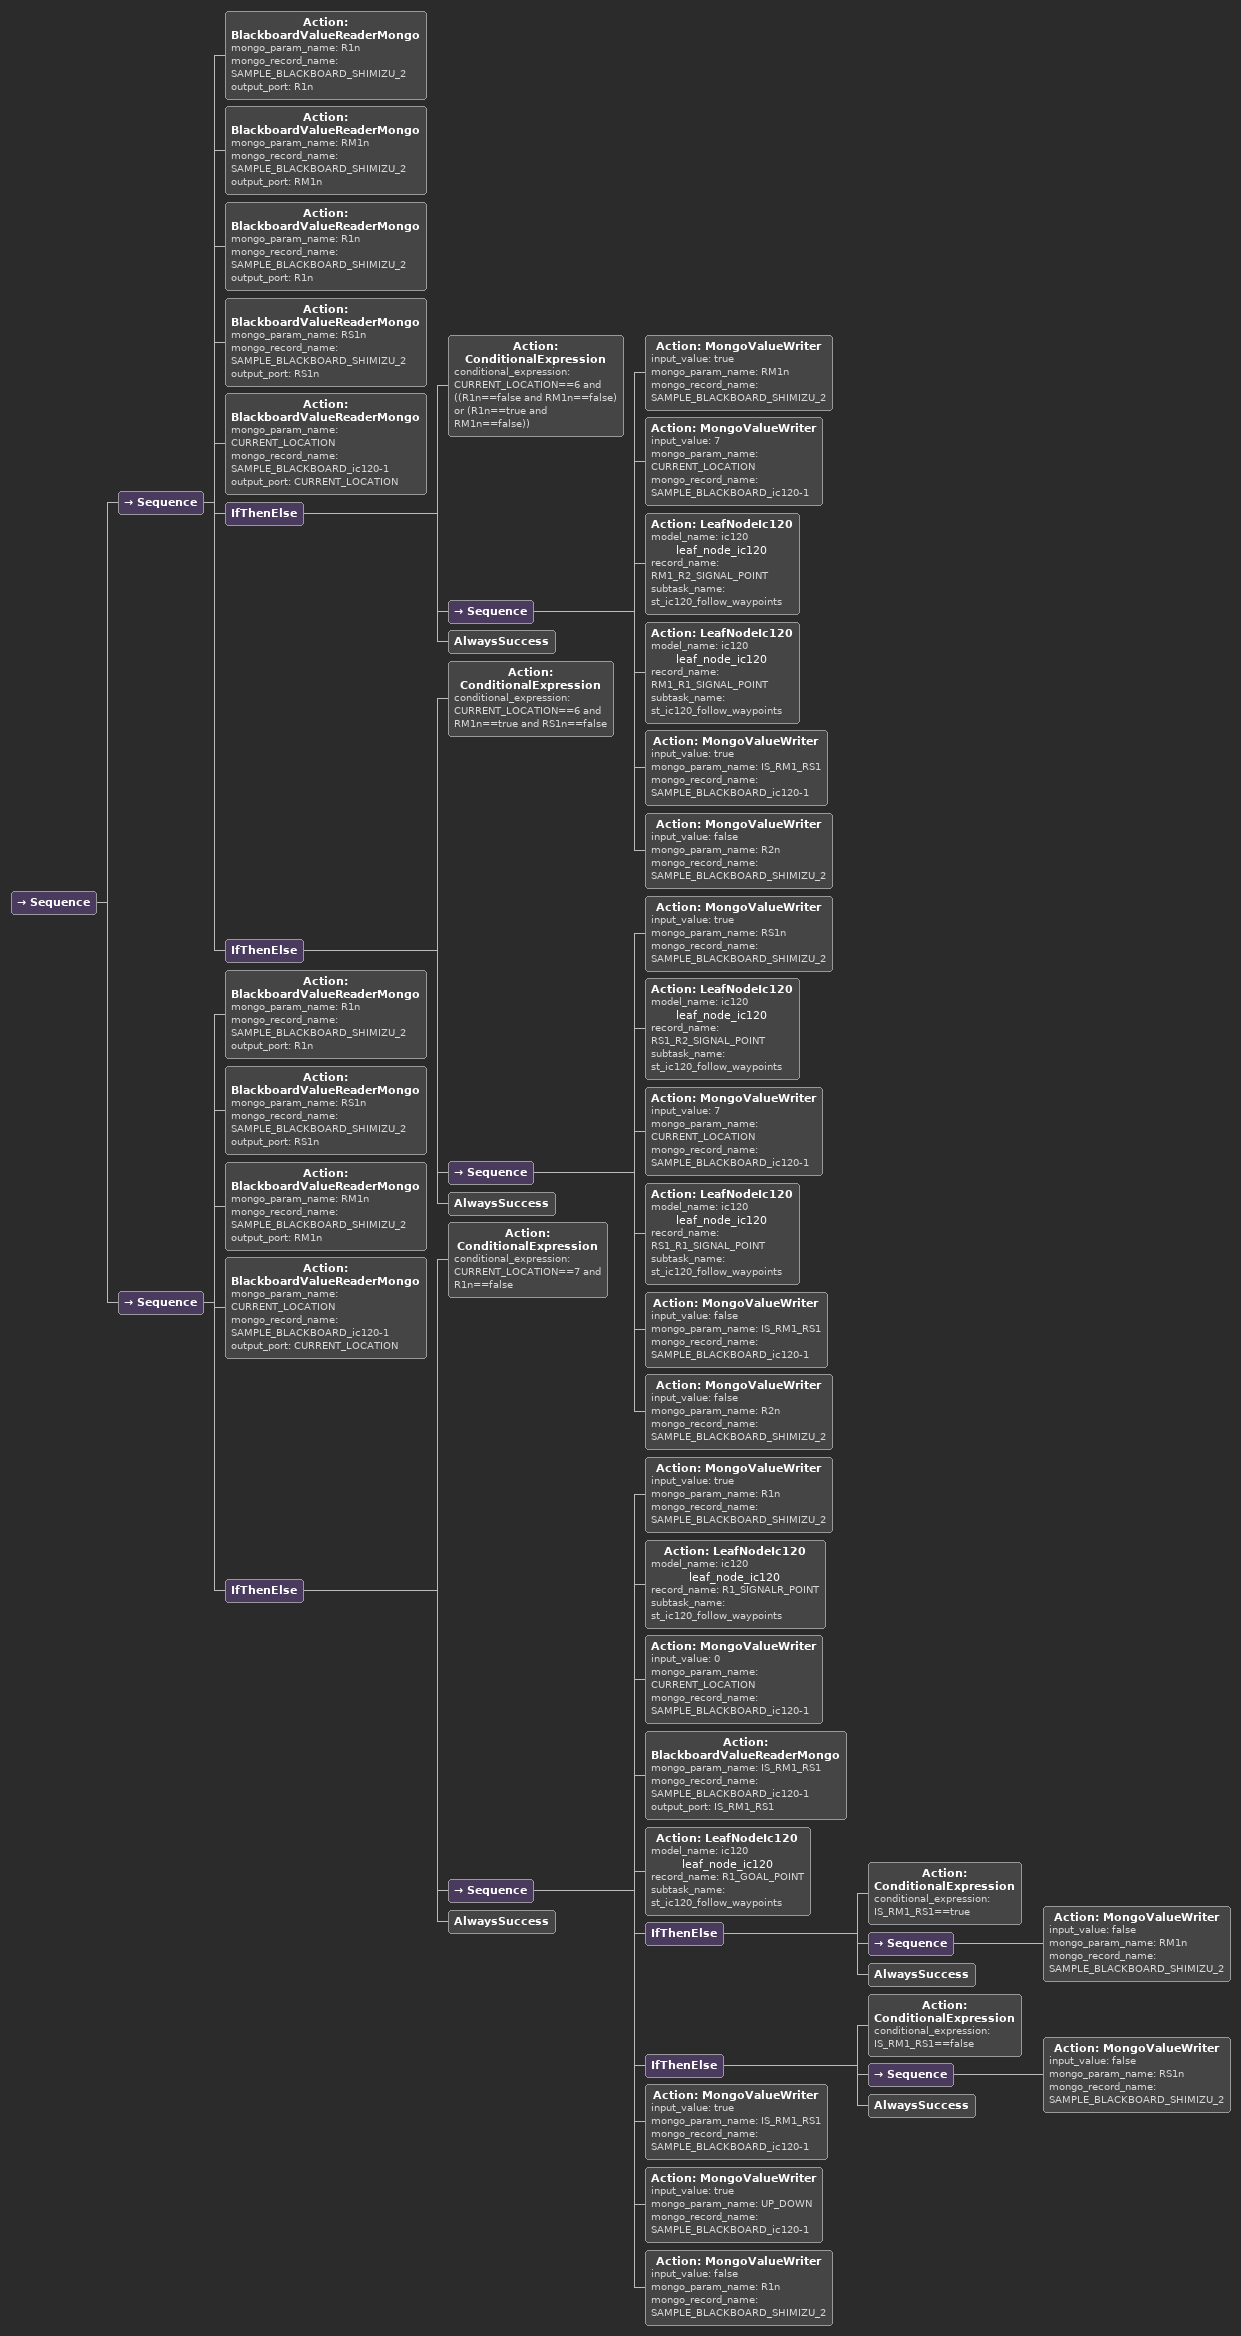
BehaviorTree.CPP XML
<Sequence>
    <Sequence>
        <Action ID="BlackboardValueReaderMongo" mongo_param_name="R1n" mongo_record_name="SAMPLE_BLACKBOARD_SHIMIZU_2" output_port="R1n"/>
        <Action ID="BlackboardValueReaderMongo" mongo_param_name="RM1n" mongo_record_name="SAMPLE_BLACKBOARD_SHIMIZU_2" output_port="RM1n"/>
        <Action ID="BlackboardValueReaderMongo" mongo_param_name="R1n" mongo_record_name="SAMPLE_BLACKBOARD_SHIMIZU_2" output_port="R1n"/>
        <Action ID="BlackboardValueReaderMongo" mongo_param_name="RS1n" mongo_record_name="SAMPLE_BLACKBOARD_SHIMIZU_2" output_port="RS1n"/>
        <Action ID="BlackboardValueReaderMongo" mongo_param_name="CURRENT_LOCATION" mongo_record_name="SAMPLE_BLACKBOARD_ic120-1" output_port="CURRENT_LOCATION"/>
        <IfThenElse>
            <Action ID="ConditionalExpression" conditional_expression="CURRENT_LOCATION==6 and ((R1n==false and RM1n==false) or (R1n==true and RM1n==false))"/>
            <Sequence>
                <Action ID="MongoValueWriter" input_value="true" mongo_param_name="RM1n" mongo_record_name="SAMPLE_BLACKBOARD_SHIMIZU_2"/>
                <Action ID="MongoValueWriter" input_value="7" mongo_param_name="CURRENT_LOCATION" mongo_record_name="SAMPLE_BLACKBOARD_ic120-1"/>
                <Action ID="LeafNodeIc120" model_name="ic120" name="leaf_node_ic120" record_name="RM1_R2_SIGNAL_POINT" subtask_name="st_ic120_follow_waypoints"/>
                <Action ID="LeafNodeIc120" model_name="ic120" name="leaf_node_ic120" record_name="RM1_R1_SIGNAL_POINT" subtask_name="st_ic120_follow_waypoints"/>
                <Action ID="MongoValueWriter" input_value="true" mongo_param_name="IS_RM1_RS1" mongo_record_name="SAMPLE_BLACKBOARD_ic120-1"/>
                <Action ID="MongoValueWriter" input_value="false" mongo_param_name="R2n" mongo_record_name="SAMPLE_BLACKBOARD_SHIMIZU_2"/>
            </Sequence>
            <AlwaysSuccess/>
        </IfThenElse>
        <IfThenElse>
            <Action ID="ConditionalExpression" conditional_expression="CURRENT_LOCATION==6 and RM1n==true and RS1n==false"/>
            <Sequence>
                <Action ID="MongoValueWriter" input_value="true" mongo_param_name="RS1n" mongo_record_name="SAMPLE_BLACKBOARD_SHIMIZU_2"/>
                <Action ID="LeafNodeIc120" model_name="ic120" name="leaf_node_ic120" record_name="RS1_R2_SIGNAL_POINT" subtask_name="st_ic120_follow_waypoints"/>
                <Action ID="MongoValueWriter" input_value="7" mongo_param_name="CURRENT_LOCATION" mongo_record_name="SAMPLE_BLACKBOARD_ic120-1"/>
                <Action ID="LeafNodeIc120" model_name="ic120" name="leaf_node_ic120" record_name="RS1_R1_SIGNAL_POINT" subtask_name="st_ic120_follow_waypoints"/>
                <Action ID="MongoValueWriter" input_value="false" mongo_param_name="IS_RM1_RS1" mongo_record_name="SAMPLE_BLACKBOARD_ic120-1"/>
                <Action ID="MongoValueWriter" input_value="false" mongo_param_name="R2n" mongo_record_name="SAMPLE_BLACKBOARD_SHIMIZU_2"/>
            </Sequence>
            <AlwaysSuccess/>
        </IfThenElse>
    </Sequence>
    <Sequence>
        <Action ID="BlackboardValueReaderMongo" mongo_param_name="R1n" mongo_record_name="SAMPLE_BLACKBOARD_SHIMIZU_2" output_port="R1n"/>
        <Action ID="BlackboardValueReaderMongo" mongo_param_name="RS1n" mongo_record_name="SAMPLE_BLACKBOARD_SHIMIZU_2" output_port="RS1n"/>
        <Action ID="BlackboardValueReaderMongo" mongo_param_name="RM1n" mongo_record_name="SAMPLE_BLACKBOARD_SHIMIZU_2" output_port="RM1n"/>
        <Action ID="BlackboardValueReaderMongo" mongo_param_name="CURRENT_LOCATION" mongo_record_name="SAMPLE_BLACKBOARD_ic120-1" output_port="CURRENT_LOCATION"/>
        <IfThenElse>
            <Action ID="ConditionalExpression" conditional_expression="CURRENT_LOCATION==7 and R1n==false"/>
            <Sequence>
                <Action ID="MongoValueWriter" input_value="true" mongo_param_name="R1n" mongo_record_name="SAMPLE_BLACKBOARD_SHIMIZU_2"/>
                <Action ID="LeafNodeIc120" model_name="ic120" name="leaf_node_ic120" record_name="R1_SIGNALR_POINT" subtask_name="st_ic120_follow_waypoints"/>
                <Action ID="MongoValueWriter" input_value="0" mongo_param_name="CURRENT_LOCATION" mongo_record_name="SAMPLE_BLACKBOARD_ic120-1"/>
                <Action ID="BlackboardValueReaderMongo" mongo_param_name="IS_RM1_RS1" mongo_record_name="SAMPLE_BLACKBOARD_ic120-1" output_port="IS_RM1_RS1"/>
                <Action ID="LeafNodeIc120" model_name="ic120" name="leaf_node_ic120" record_name="R1_GOAL_POINT" subtask_name="st_ic120_follow_waypoints"/>
                <IfThenElse>
                    <Action ID="ConditionalExpression" conditional_expression="IS_RM1_RS1==true"/>
                    <Sequence>
                        <Action ID="MongoValueWriter" input_value="false" mongo_param_name="RM1n" mongo_record_name="SAMPLE_BLACKBOARD_SHIMIZU_2"/>
                    </Sequence>
                    <AlwaysSuccess/>
                </IfThenElse>
                <IfThenElse>
                    <Action ID="ConditionalExpression" conditional_expression="IS_RM1_RS1==false"/>
                    <Sequence>
                        <Action ID="MongoValueWriter" input_value="false" mongo_param_name="RS1n" mongo_record_name="SAMPLE_BLACKBOARD_SHIMIZU_2"/>
                    </Sequence>
                    <AlwaysSuccess/>
                </IfThenElse>
                <Action ID="MongoValueWriter" input_value="true" mongo_param_name="IS_RM1_RS1" mongo_record_name="SAMPLE_BLACKBOARD_ic120-1"/>
                <Action ID="MongoValueWriter" input_value="true" mongo_param_name="UP_DOWN" mongo_record_name="SAMPLE_BLACKBOARD_ic120-1"/>
                <Action ID="MongoValueWriter" input_value="false" mongo_param_name="R1n" mongo_record_name="SAMPLE_BLACKBOARD_SHIMIZU_2"/>
            </Sequence>
            <AlwaysSuccess/>
        </IfThenElse>
    </Sequence>
</Sequence>
